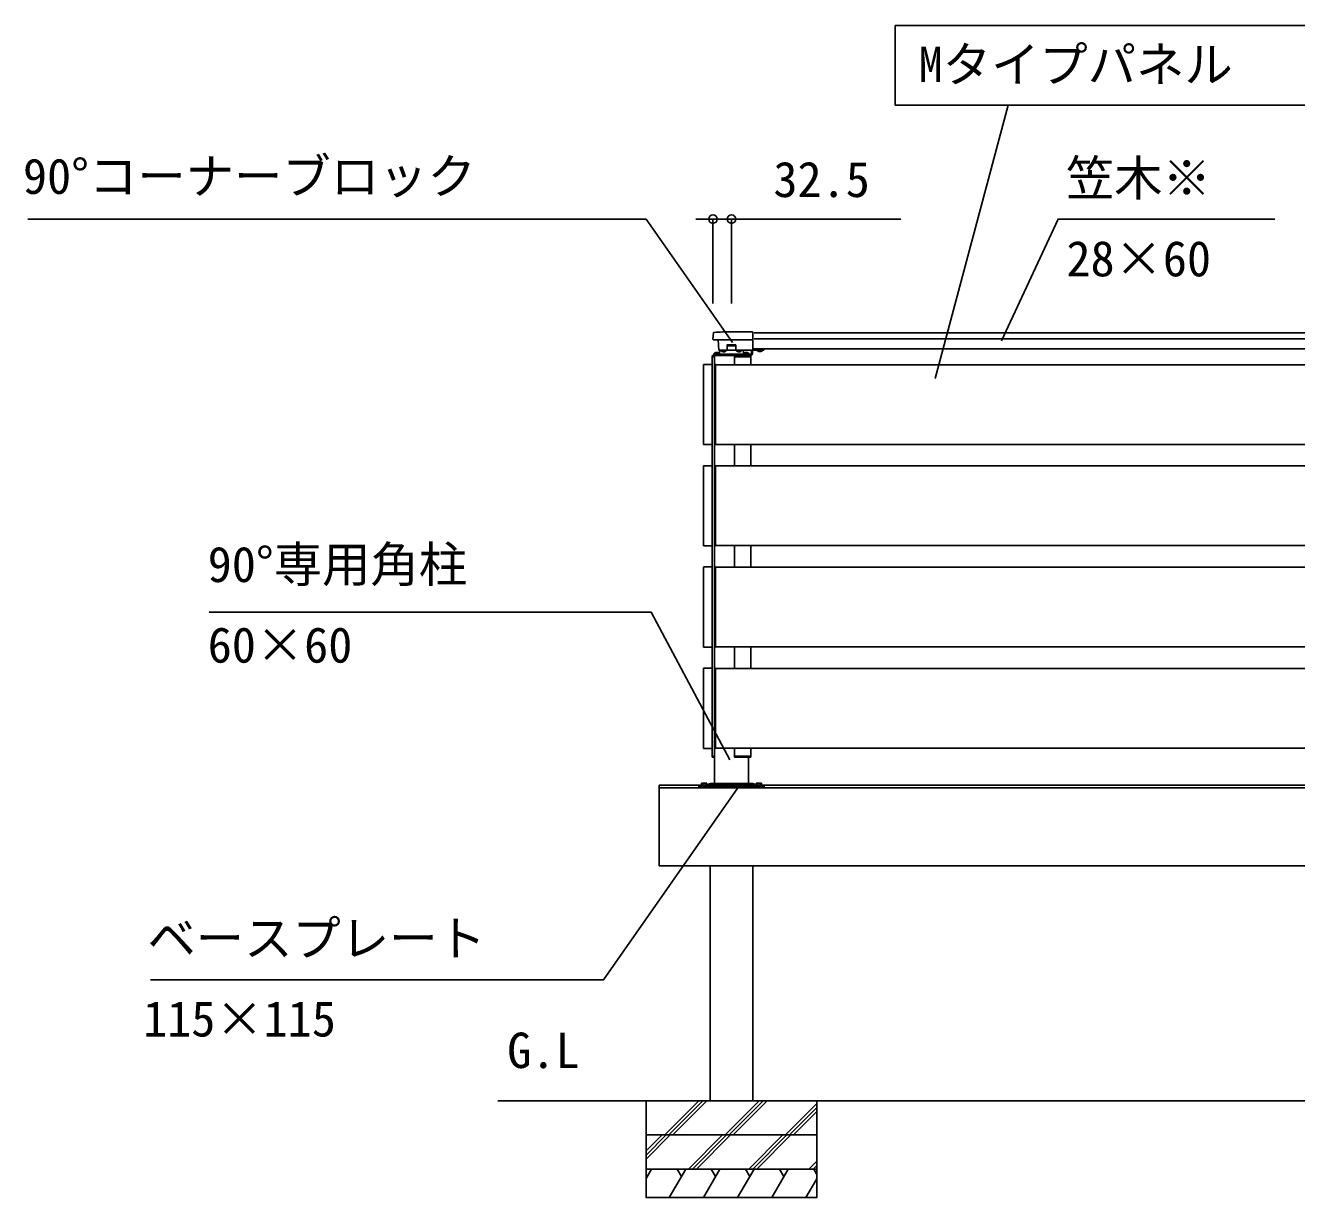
# Model space of a CAD drawing. Units: millimetres, scale not verified. Extents: x -4375 to 4375, y -6498 to 6472.
# Drawn here: x -2449 to -214, y 82 to 2142 of the extents above; entities that cross this region are included whole.
import ezdxf
from ezdxf.enums import TextEntityAlignment as Align

# ---------------------------------------------------------------- set-up
doc = ezdxf.new("R2010")
doc.units = ezdxf.units.MM
doc.header["$LTSCALE"] = 30
for name, color, linetype in [('0-1_USER1', 3, 'Continuous'), ('0-2_YKK_A1', 4, 'Continuous'), ('0-3_YKK_D', 6, 'Continuous')]:
    doc.layers.add(name, color=color, linetype=linetype)
doc.styles.add('ＭＳ ゴシック', font='')
doc.styles.get('ＭＳ ゴシック').set_extended_font_data('MS Gothic')

msp = doc.modelspace()

# ---------------------------------------------------------------- linework, layer by layer
at = {"layer": '0-2_YKK_A1'}
for p, q in [((-1239.72, 1590.36), (-1239.04, 1601.51)), ((-1170.72, 1589.3), (-1238.73, 1589.3)), ((-1229.52, 1571.1), (-1230.48, 1589.3)), ((-1170.73, 1603.4), (-1207.23, 1603.4)), ((-1169.73, 1602.4), (-1169.73, 1572.03)), ((1275.77, 1601.6), (-1167.23, 1601.6)), ((1275.77, 1591.1), (-1167.23, 1591.1)), ((-1170.73, 1571.1), (-1229.52, 1571.1)), ((-1226.23, 1571.1), (-1228.23, 1569.1)), ((-1228.23, 1569.1), (-1228.23, 1564.1)), ((-1226.23, 1571.1), (-1214.73, 1571.1)), ((-1225.48, 1570.59), (-1225.48, 1571.1)), ((-1225.48, 1571.1), (-1215.98, 1571.1)), ((-1214.73, 1578.6), (-1199.73, 1578.6)), ((-1199.73, 1571.1), (-1199.73, 1580.6)), ((-1199.73, 1571.1), (-1188.23, 1571.1)), ((-1198.48, 1570.59), (-1198.48, 1571.1)), ((-1198.48, 1571.1), (-1188.98, 1571.1)), ((-1188.23, 1571.1), (-1186.23, 1569.1)), ((-1186.23, 1569.1), (-1186.23, 1564.1)), ((-1172.23, 1565.1), (-1172.23, 1571.1)), ((-1172.23, 1565.1), (-1172.23, 1571.1)), ((-1172.23, 1571.1), (-1170.23, 1571.1)), ((-1172.23, 1569.1), (-1170.23, 1569.1)), ((-1169.73, 1571.1), (-1170.73, 1571.1)), ((-1170.23, 1565.1), (-1170.23, 1571.1)), ((-1170.23, 1565.1), (-1170.23, 1571.1)), ((-1169.73, 1573.6), (-1150.23, 1573.6)), ((-1169.73, 1571.1), (-1150.23, 1571.1)), ((1275.9, 1573.6), (-1167.23, 1573.6)), ((-1161.98, 1571), (-1161.98, 1571.1)), ((-1152.48, 1571), (-1152.48, 1571.1)), ((-1150.23, 1573.6), (-1150.23, 1571.1)), ((-1256.53, 1542.6), (-1256.53, 1545.6)), ((-1256.53, 1408.6), (-1256.53, 1542.6)), ((-1256.03, 1546.1), (-1241.43, 1546.1)), ((-1241.23, 1559.6), (-1241.23, 1546.06)), ((-1240.93, 1545.6), (-1240.93, 1405.6)), ((-1240.43, 1561.6), (-1237.23, 1561.6)), ((-1240.43, 1561.6), (-1237.23, 1561.6)), ((-1238.23, 1564.1), (-1173.23, 1564.1)), ((-1228.48, 1564.1), (-1237.98, 1564.1)), ((-1237.23, 809.6), (-1237.23, 1561.6)), ((-1237.23, 1545.04), (-1237.23, 1406.16)), ((-9.23, 1545.6), (-1235.23, 1545.6)), ((-1229.52, 1564.1), (-1229.52, 1564.1)), ((-1228.48, 1564.61), (-1228.48, 1564.1)), ((-1201.93, 1559.6), (-1201.93, 1560.6)), ((-1201.93, 1559.6), (-1173.03, 1559.6)), ((-1201.73, 1545.6), (-1201.73, 1559.6)), ((-1200.93, 1561.6), (-1174.03, 1561.6)), ((-1176.48, 1564.1), (-1185.98, 1564.1)), ((-1176.48, 1564.61), (-1176.48, 1564.1)), ((-1176.23, 1564.1), (-1176.23, 1562.1)), ((-1173.23, 1545.6), (-1173.23, 1559.6)), ((-1173.03, 1560.6), (-1173.03, 1559.6)), ((-1256.53, 1405.6), (-1256.53, 1408.6)), ((-1241.43, 1405.1), (-1256.03, 1405.1)), ((-1241.23, 1368.06), (-1241.23, 1405.14)), ((-1241.23, 1405.14), (-1241.23, 1368.06)), ((-1235.23, 1405.1), (-1236.29, 1405.16)), ((-9.23, 1405.6), (-1235.23, 1405.6)), ((-1235.23, 1405.1), (-1235.23, 1405.6)), ((-1201.73, 1367.6), (-1201.73, 1405.6)), ((-1173.23, 1367.6), (-1173.23, 1405.6)), ((-1256.53, 1364.6), (-1256.53, 1367.6)), ((-1256.53, 1230.6), (-1256.53, 1364.6)), ((-1256.03, 1368.1), (-1241.43, 1368.1)), ((-1240.93, 1367.6), (-1240.93, 1227.6)), ((-1237.23, 1367.04), (-1237.23, 1228.16)), ((-9.23, 1367.6), (-1235.23, 1367.6)), ((-1256.53, 1227.6), (-1256.53, 1230.6)), ((-1241.43, 1227.1), (-1256.03, 1227.1)), ((-1241.23, 1190.06), (-1241.23, 1227.14)), ((-1241.23, 1227.14), (-1241.23, 1190.06)), ((-1235.23, 1227.1), (-1236.29, 1227.16)), ((-9.23, 1227.6), (-1235.23, 1227.6)), ((-1235.23, 1227.1), (-1235.23, 1227.6)), ((-1201.73, 1189.6), (-1201.73, 1227.6)), ((-1173.23, 1189.6), (-1173.23, 1227.6)), ((-1256.53, 1186.6), (-1256.53, 1189.6)), ((-1256.53, 1052.6), (-1256.53, 1186.6)), ((-1256.03, 1190.1), (-1241.43, 1190.1)), ((-1240.93, 1189.6), (-1240.93, 1049.6)), ((-1237.23, 1189.04), (-1237.23, 1050.16)), ((-9.23, 1189.6), (-1235.23, 1189.6)), ((-1256.53, 1049.6), (-1256.53, 1052.6)), ((-1241.43, 1049.1), (-1256.03, 1049.1)), ((-1241.23, 1012.06), (-1241.23, 1049.14)), ((-1241.23, 1049.14), (-1241.23, 1012.06)), ((-1235.23, 1049.1), (-1236.29, 1049.16)), ((-9.23, 1049.6), (-1235.23, 1049.6)), ((-1235.23, 1049.1), (-1235.23, 1049.6)), ((-1201.73, 1011.6), (-1201.73, 1049.6)), ((-1173.23, 1011.6), (-1173.23, 1049.6)), ((-1256.53, 1008.6), (-1256.53, 1011.6)), ((-1256.53, 874.6), (-1256.53, 1008.6)), ((-1256.03, 1012.1), (-1241.43, 1012.1)), ((-1240.93, 1011.6), (-1240.93, 871.6)), ((-1237.23, 1011.04), (-1237.23, 872.16)), ((-9.23, 1011.6), (-1235.23, 1011.6)), ((-1256.53, 871.6), (-1256.53, 874.6)), ((-1241.43, 871.1), (-1256.03, 871.1)), ((-1241.23, 871.14), (-1241.23, 857.6)), ((-1241.23, 857.6), (-1237.23, 857.6)), ((-1240.43, 855.6), (-1237.23, 855.6)), ((-1235.23, 871.1), (-1236.29, 871.16)), ((-9.23, 871.6), (-1235.23, 871.6)), ((-1235.23, 871.1), (-1235.23, 871.6)), ((-1201.93, 857.6), (-1173.03, 857.6)), ((-1201.93, 857.6), (-1201.93, 856.6)), ((-1201.73, 857.6), (-1201.73, 871.6)), ((-1200.93, 855.6), (-1174.03, 855.6)), ((-1177.23, 855.6), (-1177.23, 809.6)), ((-1173.23, 857.6), (-1173.23, 871.6)), ((-1173.03, 856.6), (-1173.03, 857.6)), ((-1334.23, 806.6), (1314.77, 806.6)), ((-1264.73, 804.8), (-1149.73, 804.8)), ((-1264.73, 801.6), (-1264.73, 804.8)), ((-1247.73, 804.8), (-1260.73, 804.8)), ((-1259.93, 806.6), (-1250.53, 806.6)), ((-1259.93, 805.6), (-1259.93, 806.6)), ((-1259.23, 810.1), (-1259.84, 809.74)), ((-1259.84, 806.6), (-1259.84, 809.74)), ((-1259.23, 810.1), (-1251.23, 810.1)), ((-1257.73, 806.6), (-1252.73, 806.6)), ((-1257.54, 806.6), (-1257.54, 809.74)), ((-1252.92, 806.6), (-1252.92, 809.74)), ((-1251.23, 810.1), (-1250.61, 809.74)), ((-1250.61, 806.6), (-1250.61, 809.74)), ((-1250.53, 806.6), (-1250.53, 805.6)), ((-1248.15, 807.75), (-1249.39, 805.6)), ((-1248.15, 807.75), (-1248.45, 807.23)), ((-1244.95, 809.6), (-1169.5, 809.6)), ((-1166.3, 807.75), (-1166, 807.23)), ((-1166.3, 807.75), (-1165.06, 805.6)), ((-1163.93, 806.6), (-1154.53, 806.6)), ((-1163.93, 805.6), (-1163.93, 806.6)), ((-1163.23, 810.1), (-1163.84, 809.74)), ((-1163.84, 806.6), (-1163.84, 809.74)), ((-1163.23, 810.1), (-1155.23, 810.1)), ((-1161.73, 806.6), (-1156.73, 806.6)), ((-1161.54, 806.6), (-1161.54, 809.74)), ((-1156.92, 806.6), (-1156.92, 809.74)), ((-1155.23, 810.1), (-1154.61, 809.74)), ((-1154.61, 806.6), (-1154.61, 809.74)), ((-1154.53, 806.6), (-1154.53, 805.6)), ((-1334.23, 801.6), (1314.77, 801.6)), ((-1149.73, 801.6), (-1264.73, 801.6)), ((-1259.73, 801.6), (-1159.73, 801.6)), ((-1334.23, 664.6), (1314.77, 664.6)), ((1437.75, 251.6), (-1618.23, 251.6)), ((-1357.23, 250.94), (-1356.56, 251.6)), ((-1324.64, 191.6), (-1264.64, 251.6)), ((-1317.57, 191.6), (-1257.57, 251.6)), ((-1310.5, 191.6), (-1250.5, 251.6)), ((-1218.57, 191.6), (-1158.57, 251.6)), ((-1211.5, 191.6), (-1151.5, 251.6)), ((-1204.43, 191.6), (-1144.43, 251.6)), ((-1112.51, 191.6), (-1057.23, 246.88)), ((-1105.44, 191.6), (-1057.23, 239.81)), ((-1098.36, 191.6), (-1057.23, 232.74)), ((-1357.23, 163.49), (-1329.12, 191.6)), ((-1357.23, 156.42), (-1322.05, 191.6)), ((-1357.23, 149.35), (-1314.98, 191.6)), ((-1283.05, 131.6), (-1223.05, 191.6)), ((-1275.98, 131.6), (-1215.98, 191.6)), ((-1268.91, 131.6), (-1208.91, 191.6)), ((-1176.99, 131.6), (-1116.99, 191.6)), ((-1169.92, 131.6), (-1109.92, 191.6)), ((-1162.85, 131.6), (-1102.85, 191.6)), ((-1070.92, 131.6), (-1057.23, 145.3)), ((-1063.85, 131.6), (-1057.23, 138.23)), ((-1357.23, 115.06), (-1347.68, 131.6)), ((-1357.23, 121.77), (-1355.29, 118.42)), ((-1316.5, 81.6), (-1287.63, 131.6)), ((-1302.86, 131.6), (-1295.24, 118.42)), ((-1256.46, 81.6), (-1227.59, 131.6)), ((-1242.81, 131.6), (-1235.2, 118.42)), ((-1196.41, 81.6), (-1167.55, 131.6)), ((-1182.77, 131.6), (-1175.16, 118.42)), ((-1136.37, 81.6), (-1107.5, 131.6)), ((-1122.72, 131.6), (-1115.11, 118.42)), ((-1076.32, 81.6), (-1057.23, 114.68)), ((-1062.68, 131.6), (-1057.23, 122.16))]:
    msp.add_line(p, q, dxfattribs=at)
for points in [[(-1225.48, 1570.59), (-1215.98, 1570.59), (-1215.98, 1571.1)], [(-1214.73, 1571.1), (-1214.73, 1580.6), (-1199.73, 1580.6)], [(-1198.48, 1570.59), (-1188.98, 1570.59), (-1188.98, 1571.1)], [(-1237.23, 1559.6), (-1241.43, 1559.6), (-1241.43, 1560.6)], [(-1237.23, 1559.6), (-1241.43, 1559.6), (-1241.43, 1560.6)], [(-1241.23, 1546.06), (-1241.23, 1559.6), (-1237.23, 1559.6)], [(-1173.23, 1562.1), (-1238.23, 1562.1), (-1238.23, 1564.1)], [(-1228.48, 1564.61), (-1237.98, 1564.61), (-1237.98, 1564.1)], [(-1235.23, 1545.6), (-1235.23, 1546.1), (-1236.29, 1546.04)], [(-1235.23, 1405.6), (-1235.23, 1408.6), (-1235.23, 1542.6), (-1235.23, 1545.6)], [(-1176.48, 1564.61), (-1185.98, 1564.61), (-1185.98, 1564.1)], [(-1235.23, 1367.6), (-1235.23, 1368.1), (-1236.29, 1368.04)], [(-1235.23, 1227.6), (-1235.23, 1230.6), (-1235.23, 1364.6), (-1235.23, 1367.6)], [(-1235.23, 1189.6), (-1235.23, 1190.1), (-1236.29, 1190.04)], [(-1235.23, 1049.6), (-1235.23, 1052.6), (-1235.23, 1186.6), (-1235.23, 1189.6)], [(-1235.23, 1011.6), (-1235.23, 1012.1), (-1236.29, 1012.04)], [(-1235.23, 871.6), (-1235.23, 874.6), (-1235.23, 1008.6), (-1235.23, 1011.6)], [(-1237.23, 857.6), (-1241.43, 857.6), (-1241.43, 856.6)], [(-1334.23, 806.6), (-1334.23, 664.6), (-1334.23, 806.6)], [(-1149.73, 804.8), (-1149.73, 801.6), (-1264.73, 801.6)], [(-1169.73, 664.6), (-1169.73, 251.6), (-1244.73, 251.6), (-1244.73, 664.6)], [(-1057.23, 191.6), (-1057.23, 131.6), (-1357.23, 131.6), (-1357.23, 191.6)], [(-1057.23, 131.6), (-1057.23, 81.6), (-1357.23, 81.6), (-1357.23, 131.6)]]:
    msp.add_lwpolyline(points, dxfattribs=at)
for points in [[(-1207.23, 1561.6), (-1238.23, 1561.6), (-1238.23, 1562.1), (-1176.23, 1562.1), (-1176.23, 1561.6)], [(-1249.23, 804.8), (-1261.23, 804.8), (-1261.23, 805.6), (-1249.23, 805.6)], [(-1153.23, 804.8), (-1165.23, 804.8), (-1165.23, 805.6), (-1153.23, 805.6)], [(-1357.23, 251.6), (-1357.23, 191.6), (-1057.23, 191.6), (-1057.23, 251.6)]]:
    msp.add_lwpolyline(points, close=True, dxfattribs=at)
for centre, radius, start, end in [((-1238.73, 1590.3), 1, 176.5, 270), ((-1238.04, 1601.45), 1, 93.52807, 176.5), ((-1207.23, 1101.6), 501.8, 89.99666, 93.52807), ((-1170.73, 1602.4), 1, 0, 90), ((-1170.73, 1590.3), 1, 270, 0), ((-1233.23, 1561.33), 5.77, 34.65097, 145.34903), ((-1220.73, 1573.87), 5.77, 214.65097, 325.34903), ((-1193.73, 1573.87), 5.77, 214.65097, 325.34903), ((-1181.23, 1561.33), 5.77, 34.65097, 145.34903), ((-1173.23, 1565.1), 1, 270, 0), ((-1173.23, 1565.1), 3, 270, 0), ((-1173.23, 1565.1), 1, 270, 0), ((-1173.23, 1565.1), 3, 270, 0), ((-1157.23, 1574.5), 5.9, 216.38156, 236.15101), ((-1157.23, 1574.5), 5.9, 236.15101, 303.84899), ((-1157.23, 1574.5), 5.9, 303.84899, 323.61844), ((-1256.03, 1545.6), 0.5, 90, 180), ((-1240.43, 1560.6), 1, 90, 180), ((-1240.43, 1560.6), 1, 90, 180), ((-1241.43, 1545.6), 0.5, 0, 90), ((-1236.23, 1545.04), 1, 93.5, 180), ((-1200.93, 1560.6), 1, 90, 180), ((-1174.03, 1560.6), 1, 0, 90), ((-1256.03, 1405.6), 0.5, 180, 270), ((-1241.43, 1405.6), 0.5, 270, 0), ((-1236.23, 1406.16), 1, 180, 266.5), ((-1256.03, 1367.6), 0.5, 90, 180), ((-1241.43, 1367.6), 0.5, 0, 90), ((-1236.23, 1367.04), 1, 93.5, 180), ((-1256.03, 1227.6), 0.5, 180, 270), ((-1241.43, 1227.6), 0.5, 270, 0), ((-1236.23, 1228.16), 1, 180, 266.5), ((-1256.03, 1189.6), 0.5, 90, 180), ((-1241.43, 1189.6), 0.5, 0, 90), ((-1236.23, 1189.04), 1, 93.5, 180), ((-1256.03, 1049.6), 0.5, 180, 270), ((-1241.43, 1049.6), 0.5, 270, 0), ((-1236.23, 1050.16), 1, 180, 266.5), ((-1256.03, 1011.6), 0.5, 90, 180), ((-1241.43, 1011.6), 0.5, 0, 90), ((-1236.23, 1011.04), 1, 93.5, 180), ((-1236.23, 872.16), 1, 180, 266.5), ((-1256.03, 871.6), 0.5, 180, 270), ((-1241.43, 871.6), 0.5, 270, 0), ((-1240.43, 856.6), 1, 180, 270), ((-1200.93, 856.6), 1, 180, 270), ((-1174.03, 856.6), 1, 270, 0), ((-1258.69, 808.06), 2.04, 55.61575, 124.38425), ((-1255.23, 802.46), 7.64, 72.41205, 107.58795), ((-1251.76, 808.06), 2.04, 55.61575, 124.38425), ((-1244.95, 805.9), 3.7, 90, 149.99999), ((-1169.5, 805.9), 3.7, 30.00001, 90), ((-1162.69, 808.06), 2.04, 55.61575, 124.38425), ((-1159.23, 802.46), 7.64, 72.41205, 107.58795), ((-1155.76, 808.06), 2.04, 55.61575, 124.38425)]:
    msp.add_arc(centre, radius, start, end, dxfattribs=at)
msp.add_ellipse((-1170.73, 1571.87), major_axis=(-0.01, -19.11), ratio=0.052332, start_param=1.5307646, end_param=1.5795349, dxfattribs=at)
at = {"layer": '0-3_YKK_D'}
for p, q in [((-849.23, 1521.61), (-720.62, 2001.6)), ((-1239.72, 1801.6), (-1269.72, 1801.6)), ((-1239.72, 1653.4), (-1239.72, 1802.6)), ((-1239.72, 1801.6), (-1207.22, 1801.6)), ((-1207.22, 1653.4), (-1207.22, 1802.6)), ((-1207.22, 1801.6), (-909.21, 1801.6))]:
    msp.add_line(p, q, dxfattribs=at)
msp.add_lwpolyline([(-919.3, 2141.97), (-919.3, 2001.6), (-81.43, 2001.6), (-81.43, 2141.97)], close=True, dxfattribs=at)
for points in [[(-1205.26, 1584.77), (-1357.47, 1801.6), (-2444.4, 1801.6)], [(-732.62, 1587.68), (-632.87, 1801.6), (-251.7, 1801.6)], [(-1210.29, 851.33), (-1348.15, 1110.61), (-2125.42, 1110.61)], [(-1196.09, 801.6), (-1432.06, 464.6), (-2228.89, 464.6)]]:
    msp.add_lwpolyline(points, dxfattribs=at)
for centre in [(-1239.72, 1801.6), (-1207.22, 1801.6)]:
    msp.add_circle(centre, 7.5, dxfattribs=at)

# ---------------------------------------------------------------- texts
at = {"layer": '0-1_USER1', "style": 'ＭＳ ゴシック'}
msp.add_text('G.L', height=62.32, dxfattribs=at).set_placement((-1601.61, 290.6), align=Align.BOTTOM_LEFT)
at = {"layer": '0-3_YKK_D', "style": 'ＭＳ ゴシック'}
for s, p in [('Mタイプパネル', (-878.14, 2023.64)), ('90°コーナーブロック', (-2453.07, 1827.12)), ('32.5', (-1133.5, 1821.6)), ('笠木※', (-619.22, 1823.9)), ('28×60', (-618.26, 1682.24)), ('90°専用角柱', (-2128.25, 1144.85)), ('60×60', (-2128.25, 1003.18)), ('ベースプレート', (-2234.2, 487.64)), ('115×115', (-2241.93, 345.97))]:
    msp.add_text(s, height=62.32, dxfattribs=at).set_placement(p, align=Align.BOTTOM_LEFT)

doc.saveas('drawing.dxf')
